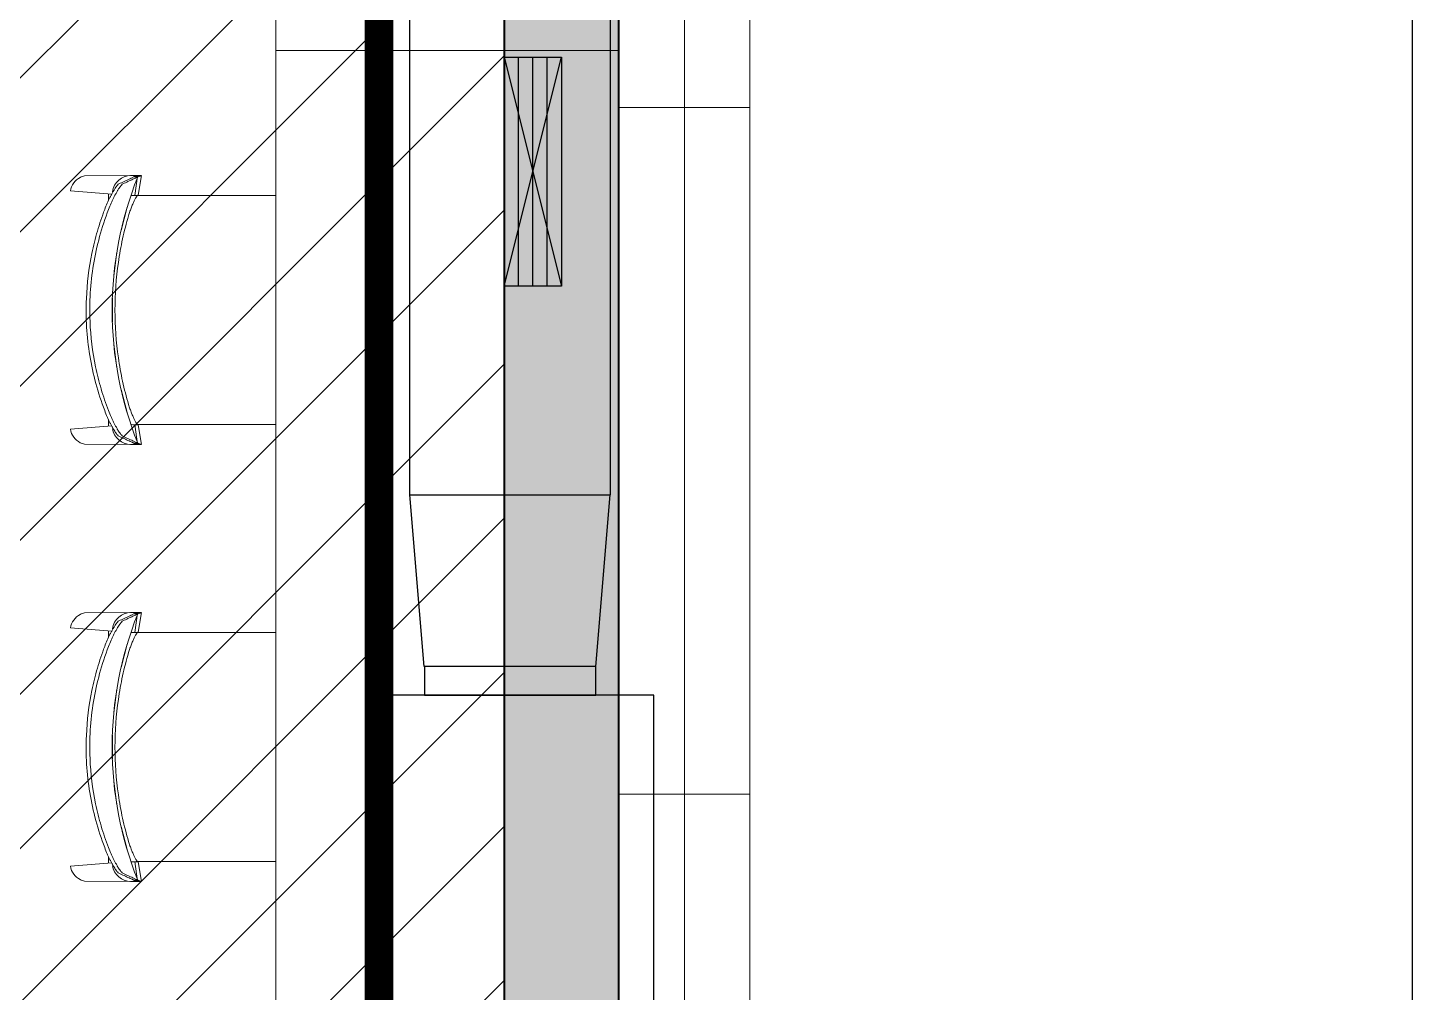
# Model space of a CAD drawing. Header units: millimetres. Extents: x -81374 to 485233, y -39075 to 157313.
# Drawn here: x 55750 to 58171, y 14445 to 16131 of the extents above; entities that cross this region are included whole.
import ezdxf
from ezdxf.enums import TextEntityAlignment as Align

# ---------------------------------------------------------------- set-up
doc = ezdxf.new("R2010")
doc.units = ezdxf.units.MM
doc.linetypes.add('CENTER', pattern=[2, 1.25, -0.25, 0.25, -0.25])
doc.linetypes.add('HIDDEN', pattern=[0.375, 0.25, -0.125])
doc.layers.add('ceiling', color=7, linetype='Continuous', lineweight=5, true_color=0x560d91)
for name, color, linetype in [('CEN', 252, 'CENTER'), ('Hatch 01_UC', 7, 'Continuous'), ('M-HVAC ELLIPTICAL DUCT', 6, 'Continuous'), ('M-HVAC-GRILLE', 30, 'Continuous')]:
    doc.layers.add(name, color=color, linetype=linetype)
for name, color, linetype, lineweight in [('G-IMPT', 8, 'Continuous', 5), ('HVAC EA DUCT', 1, 'Continuous', 30), ('ID-MODULAR', 44, 'Continuous', 9)]:
    doc.layers.add(name, color=color, linetype=linetype, lineweight=lineweight)
doc.styles.get("Standard").update_dxf_attribs({"font": 'arial.ttf'})

# ---------------------------------------------------------------- blocks, each defined once
blk = doc.blocks.new('ng')
at = {"layer": 'CEN', "color": 9, "linetype": 'HIDDEN', "lineweight": 0, "ltscale": 1500, "true_color": 0xc7c8ca}
blk.add_lwpolyline([(30047.1, 25472.8), (30047.1, 19521.3)], dxfattribs=at)
blk = doc.blocks.new('floor plan 1')
at = {"layer": 'DEFPOINTS', "color": 8, "linetype": 'Continuous'}
blk.add_line((0, -82350.1), (0, 0), dxfattribs=at)
at = {"layer": 'G-IMPT', "color": 55, "linetype": 'Continuous', "true_color": 0xb49f4b}
for p, q in [((1158, -60591.5), (1158, -51466.9)), ((1386.7, -60591.5), (1386.7, -51466.9))]:
    blk.add_line(p, q, dxfattribs=at)
at = {"layer": 'G-IMPT', "linetype": 'Continuous'}
for p, q in [((1272.3, -60591.5), (1272.3, -51466.9)), ((1158, -53866.9), (1386.7, -53866.9)), ((1158, -55066.9), (1386.7, -55066.9))]:
    blk.add_line(p, q, dxfattribs=at)
at = {"layer": 'G-IMPT', "color": 8, "ltscale": 500}
for p, q in [((1386.7, -55166.9), (1386.7, -52766.9)), ((1986.7, -52766.9), (1986.7, -55166.9)), ((2222.1, -53714.1), (2227.6, -53748.4)), ((2228.4, -53716.3), (2235, -53716.3)), ((2235, -53716.3), (2228.4, -53716.3)), ((2228.6, -53714.6), (2233.4, -53749.1)), ((2236, -53714), (2240.2, -53714)), ((2240.2, -53714), (2236, -53714)), ((2241.5, -53714), (2251.7, -53714.4)), ((2242.5, -53714.1), (2321.5, -53714.6)), ((2346.1, -53740.9), (2273.9, -53746.5)), ((1986.7, -53749.1), (2231.4, -53749.1)), ((2227.9, -53749.1), (2227.6, -53748.4)), ((2279.4, -53746.1), (2279.4, -53757.4)), ((2247.1, -53770.2), (2257.6, -53810)), ((2265, -53848), (2270.3, -53889.5)), ((2272.8, -53928.2), (2272.8, -53970)), ((2270.3, -54008.7), (2265, -54050.2)), ((2257.6, -54088.2), (2246.9, -54128.7)), ((1986.7, -54149.1), (2231.4, -54149.1)), ((2222.1, -54184.1), (2227.6, -54149.8)), ((2227.6, -54149.8), (2227.9, -54149.1)), ((2233.7, -54149.1), (2228.8, -54183.2)), ((2273.9, -54151.7), (2346.1, -54157.3)), ((2279.4, -54140.7), (2279.4, -54152.1)), ((2235, -54181.9), (2228.4, -54181.8)), ((2228.4, -54181.8), (2235, -54181.9)), ((2228.8, -54183.2), (2228.7, -54183.6)), ((2240.2, -54184.2), (2236, -54184.2)), ((2236, -54184.2), (2240.2, -54184.2)), ((2251.7, -54183.7), (2241.5, -54184.1)), ((2321.5, -54183.6), (2242.5, -54184.1)), ((2222.1, -54478), (2227.6, -54512.4)), ((2228.4, -54480.3), (2235, -54480.2)), ((2235, -54480.2), (2228.4, -54480.3)), ((2228.6, -54478.5), (2233.4, -54513)), ((2236, -54477.9), (2240.2, -54477.9)), ((2240.2, -54477.9), (2236, -54477.9)), ((2241.5, -54478), (2251.7, -54478.4)), ((2242.5, -54478), (2321.5, -54478.6)), ((1986.7, -54513), (2231.4, -54513)), ((2227.9, -54513), (2227.6, -54512.4)), ((2346.1, -54504.8), (2273.9, -54510.5)), ((2279.4, -54510), (2279.4, -54521.4)), ((2247.1, -54534.1), (2257.6, -54573.9)), ((2265, -54611.9), (2270.3, -54653.4)), ((2272.8, -54692.1), (2272.8, -54733.9)), ((2270.3, -54772.6), (2265, -54814.1)), ((2257.6, -54852.2), (2246.9, -54892.6)), ((1986.7, -54913), (2231.4, -54913)), ((2222.1, -54948), (2227.6, -54913.7)), ((2227.6, -54913.7), (2227.9, -54913)), ((2233.7, -54913), (2228.8, -54947.1)), ((2273.9, -54915.6), (2346.1, -54921.2)), ((2279.4, -54904.7), (2279.4, -54916)), ((2235, -54945.8), (2228.4, -54945.8)), ((2228.4, -54945.8), (2235, -54945.8)), ((2228.8, -54947.1), (2228.7, -54947.5)), ((2240.2, -54948.1), (2236, -54948.1)), ((2236, -54948.1), (2240.2, -54948.1)), ((2251.7, -54947.7), (2241.5, -54948.1)), ((2321.5, -54947.5), (2242.5, -54948)), ((1986.7, -55166.9), (1386.7, -55166.9)), ((1986.7, -55166.9), (1386.7, -55166.9)), ((1386.7, -55166.9), (1386.7, -55947.4)), ((1986.7, -55947.4), (1986.7, -55166.9))]:
    blk.add_line(p, q, dxfattribs=at)
for centre, radius, start, end in [((2240.2, -53746.6), 32.6, 7.5802, 90), ((2240.2, -53746.6), 32.6, 7.5802, 90), ((2314.6, -53745.8), 31.9, 63.372, 77.5779), ((2314.6, -53745.8), 31.9, 8.8286, 63.372), ((2240.2, -54151.6), 32.6, 270, 352.4198), ((2240.2, -54151.6), 32.6, 270, 352.4198), ((2314.6, -54152.4), 31.9, 296.628, 351.1714), ((2314.6, -54152.4), 31.9, 282.4221, 296.628), ((2240.2, -54510.5), 32.6, 7.5802, 90), ((2240.2, -54510.5), 32.6, 7.5802, 90), ((2314.6, -54509.7), 31.9, 63.372, 77.5779), ((2314.6, -54509.7), 31.9, 8.8286, 63.372), ((2240.2, -54915.5), 32.6, 270, 352.4198), ((2240.2, -54915.5), 32.6, 270, 352.4198), ((2314.6, -54916.4), 31.9, 296.628, 351.1714), ((2314.6, -54916.4), 31.9, 282.4221, 296.628)]:
    blk.add_arc(centre, radius, start, end, dxfattribs=at)
for centre in [(1664, -53949.1), (1664, -54713)]:
    blk.add_ellipse(centre, major_axis=(0, -618.5), ratio=0.984957, start_param=1.184993, end_param=1.9566, dxfattribs=at)
for points in [[(2229.9, -53714), (2227.6, -53714), (2224.1, -53714.1), (2221.7, -53714.1), (2222.2, -53714.1), (2222.9, -53714.1)], [(2222.9, -53714.1), (2223.1, -53714.1), (2223.7, -53714.3), (2224.5, -53714.6), (2224.9, -53714.9)], [(2224.9, -53714.9), (2225.4, -53715.1), (2226.5, -53715.6), (2227.7, -53716.1), (2228.4, -53716.3)], [(2229.5, -53714.1), (2228.7, -53714.1), (2228.2, -53714.1), (2230.3, -53714.1), (2233.8, -53714), (2236, -53714)], [(2228.4, -53716.3), (2231.1, -53717.7), (2236.7, -53720.4), (2245.4, -53724.4), (2251.4, -53727.1), (2254.5, -53728.5)], [(2229, -53714.5), (2228.5, -53714.6), (2228.5, -53714.7), (2229.9, -53714.9), (2231.1, -53714.9)], [(2231.6, -53714.9), (2231.1, -53714.6), (2230.3, -53714.3), (2229.7, -53714.1), (2229.5, -53714.1)], [(2231.1, -53714.9), (2231.5, -53715), (2232.6, -53715.1), (2234, -53715.6), (2234.8, -53716)], [(2235, -53716.3), (2234.3, -53716), (2233.7, -53715.8), (2233.1, -53715.6)], [(2228.9, -53749.1), (2228, -53749.1), (2227.4, -53749.1), (2228.9, -53749.1), (2230.2, -53749.1)], [(2230.2, -54149.1), (2228.9, -54149.1), (2227.4, -54149.1), (2228, -54149.1), (2228.9, -54149.1)], [(2254.5, -54169.7), (2251.4, -54171.1), (2245.4, -54173.8), (2236.7, -54177.8), (2231.1, -54180.5), (2228.4, -54181.8)], [(2222.9, -54184), (2222.2, -54184.1), (2221.7, -54184.1), (2224.1, -54184.1), (2227.6, -54184.2), (2229.9, -54184.2)], [(2224.9, -54183.3), (2224.5, -54183.6), (2223.7, -54183.9), (2223.1, -54184), (2222.9, -54184)], [(2228.4, -54181.8), (2227.7, -54182.1), (2226.5, -54182.6), (2225.4, -54183.1), (2224.9, -54183.3)], [(2236, -54184.2), (2233.8, -54184.2), (2230.3, -54184.1), (2228.2, -54184.1), (2228.7, -54184.1), (2229.5, -54184)], [(2231.1, -54183.2), (2230, -54183.3), (2228.5, -54183.5), (2228.6, -54183.6), (2229, -54183.7)], [(2229.5, -54184), (2229.7, -54184), (2230.3, -54183.9), (2231.1, -54183.6), (2231.6, -54183.3)], [(2234.8, -54182.2), (2234, -54182.6), (2232.6, -54183.1), (2231.5, -54183.2), (2231.1, -54183.2)], [(2233.1, -54182.6), (2233.7, -54182.4), (2234.3, -54182.2), (2235, -54181.9)], [(2235.8, -54181.6), (2235.4, -54181.9), (2235.1, -54182.1), (2234.8, -54182.2)], [(2229.9, -54477.9), (2227.6, -54478), (2224.1, -54478), (2221.7, -54478), (2222.2, -54478), (2222.9, -54478.1)], [(2222.9, -54478.1), (2223.1, -54478.1), (2223.7, -54478.2), (2224.5, -54478.6), (2224.9, -54478.8)], [(2224.9, -54478.8), (2225.4, -54479), (2226.5, -54479.5), (2227.7, -54480), (2228.4, -54480.3)], [(2229.5, -54478.1), (2228.7, -54478), (2228.2, -54478), (2230.3, -54478), (2233.8, -54478), (2236, -54477.9)], [(2228.4, -54480.3), (2231.1, -54481.6), (2236.7, -54484.3), (2245.4, -54488.3), (2251.4, -54491), (2254.5, -54492.4)], [(2229, -54478.4), (2228.5, -54478.5), (2228.5, -54478.6), (2229.9, -54478.8), (2231.1, -54478.9)], [(2231.6, -54478.8), (2231.1, -54478.6), (2230.3, -54478.2), (2229.7, -54478.1), (2229.5, -54478.1)], [(2231.1, -54478.9), (2231.5, -54478.9), (2232.6, -54479), (2234, -54479.5), (2234.8, -54479.9)], [(2235, -54480.2), (2234.3, -54480), (2233.7, -54479.7), (2233.1, -54479.5)], [(2228.9, -54513), (2228, -54513), (2227.4, -54513), (2228.9, -54513), (2230.2, -54513)], [(2230.2, -54913), (2228.9, -54913), (2227.4, -54913), (2228, -54913), (2228.9, -54913)], [(2222.9, -54948), (2222.2, -54948), (2221.7, -54948), (2224.1, -54948), (2227.6, -54948.1), (2229.9, -54948.1)], [(2224.9, -54947.2), (2224.5, -54947.5), (2223.7, -54947.8), (2223.1, -54948), (2222.9, -54948)], [(2228.4, -54945.8), (2227.7, -54946), (2226.5, -54946.5), (2225.4, -54947), (2224.9, -54947.2)], [(2254.5, -54933.7), (2251.4, -54935), (2245.4, -54937.7), (2236.7, -54941.7), (2231.1, -54944.4), (2228.4, -54945.8)], [(2236, -54948.1), (2233.8, -54948.1), (2230.3, -54948), (2228.2, -54948), (2228.7, -54948), (2229.5, -54948)], [(2231.1, -54947.2), (2230, -54947.2), (2228.5, -54947.4), (2228.6, -54947.5), (2229, -54947.6)], [(2229.5, -54948), (2229.7, -54948), (2230.3, -54947.8), (2231.1, -54947.5), (2231.6, -54947.2)], [(2234.8, -54946.2), (2234, -54946.5), (2232.6, -54947), (2231.5, -54947.1), (2231.1, -54947.2)], [(2233.1, -54946.5), (2233.7, -54946.3), (2234.3, -54946.1), (2235, -54945.8)], [(2235.8, -54945.5), (2235.4, -54945.8), (2235.1, -54946), (2234.8, -54946.2)]]:
    blk.add_open_spline(points, degree=3, dxfattribs=at)
for points, knots in [([(2236.8, -53717.5), (2236.7, -53717.4), (2236.6, -53717.2), (2236.2, -53716.9), (2235.6, -53716.4), (2235.1, -53716.1), (2234.8, -53716)], [-0.3333333, -0.3333333, -0.3333333, -0.3333333, -0.2916667, -0.25, -0.1666667, 0, 0, 0, 0]), ([(2261.4, -53728.5), (2258.3, -53727.1), (2252.2, -53724.4), (2244, -53720.6), (2238.9, -53718.2), (2236.7, -53717.1)], [0, 0, 0, 0, 0.3333333, 0.6666667, 0.9304775, 0.9304775, 0.9304775, 0.9304775]), ([(2254.5, -53728.5), (2255.1, -53728.7), (2256.4, -53729.9), (2258.7, -53732.9), (2260.7, -53735.7), (2262.5, -53738.6), (2264.1, -53741.1), (2265.2, -53743.1), (2266.4, -53745.2), (2268, -53748.1), (2270.1, -53752), (2272.6, -53757), (2275.8, -53764), (2278.1, -53769.6), (2279.5, -53773.3)], [0, 0, 0, 0, 0.166667, 0.25, 0.333333, 0.416667, 0.458333, 0.5, 0.541667, 0.583333, 0.666667, 0.75, 0.833333, 1, 1, 1, 1]), ([(2286.2, -53773.3), (2284.8, -53769.6), (2282.5, -53764), (2279.3, -53757), (2276.9, -53752), (2274.9, -53748.1), (2273.2, -53745.2), (2272.1, -53743.1), (2270.9, -53741.1), (2269.4, -53738.6), (2267.6, -53735.7), (2265.6, -53732.9), (2263.3, -53729.9), (2262, -53728.7), (2261.4, -53728.5)], [0, 0, 0, 0, 0.166667, 0.25, 0.333333, 0.416667, 0.458333, 0.5, 0.541667, 0.583333, 0.666667, 0.75, 0.833333, 1, 1, 1, 1]), ([(2239.1, -53748.7), (2235.7, -53748.7), (2230.1, -53748.6), (2227.9, -53748.5), (2227.6, -53748.5)], [-0.9633418, -0.9633418, -0.9633418, -0.9633418, -0.6666667, -0.3333333, -0.3333333, -0.3333333, -0.3333333]), ([(2244.4, -53784.1), (2243.6, -53781.5), (2242, -53776.3), (2239.7, -53770.2), (2237.9, -53765.7), (2236.5, -53762.5), (2235.2, -53759.6), (2233.9, -53756.9), (2232.7, -53754.6), (2231.3, -53752), (2229.8, -53749.7), (2229.1, -53749.1), (2228.9, -53749.1)], [0, 0, 0, 0, 0.142857, 0.285714, 0.357143, 0.428571, 0.5, 0.571429, 0.642857, 0.714286, 0.857143, 1, 1, 1, 1]), ([(2244.4, -54114.1), (2248.4, -54100.7), (2255.3, -54073.7), (2265.3, -54018.8), (2270.2, -53949.1), (2265.3, -53879.4), (2255.3, -53824.5), (2248.4, -53797.5), (2244.4, -53784.1)], [0, 0, 0, 0, 0.125, 0.25, 0.5, 0.75, 0.875, 1, 1, 1, 1]), ([(2279.5, -53773.3), (2284.3, -53785.8), (2292.9, -53811), (2305.8, -53862.7), (2312.8, -53919.1), (2312.2, -53979.1), (2306.6, -54028.8), (2295.9, -54077.6), (2285.5, -54109.3), (2279.5, -54124.8)], [0, 0, 0, 0, 0.111111, 0.222222, 0.444444, 0.583333, 0.722222, 0.861111, 1, 1, 1, 1]), ([(2286.2, -54124.8), (2291, -54112.4), (2299.4, -54087.1), (2312.2, -54035.4), (2321.2, -53962.5), (2316.5, -53885.7), (2302.4, -53820.6), (2292.2, -53788.9), (2286.2, -53773.3)], [0, 0, 0, 0, 0.111111, 0.222222, 0.444444, 0.722222, 0.861111, 1, 1, 1, 1]), ([(2228.9, -54149.1), (2229.1, -54149.1), (2229.8, -54148.5), (2231.3, -54146.2), (2232.7, -54143.6), (2233.9, -54141.3), (2235.2, -54138.6), (2236.5, -54135.7), (2237.9, -54132.5), (2239.7, -54128), (2242, -54121.9), (2243.6, -54116.7), (2244.4, -54114.1)], [0, 0, 0, 0, 0.142857, 0.285714, 0.357143, 0.428571, 0.5, 0.571429, 0.642857, 0.714286, 0.857143, 1, 1, 1, 1]), ([(2279.5, -54124.8), (2278.1, -54128.6), (2275.8, -54134.1), (2272.6, -54141.2), (2270.1, -54146.2), (2268, -54150.1), (2266.4, -54153), (2265.2, -54155.1), (2264.1, -54157.1), (2262.5, -54159.6), (2260.7, -54162.4), (2258.7, -54165.3), (2256.4, -54168.3), (2255.1, -54169.5), (2254.5, -54169.7)], [0, 0, 0, 0, 0.166667, 0.25, 0.333333, 0.416667, 0.458333, 0.5, 0.541667, 0.583333, 0.666667, 0.75, 0.833333, 1, 1, 1, 1]), ([(2261.4, -54169.7), (2262, -54169.5), (2263.3, -54168.3), (2265.6, -54165.3), (2267.6, -54162.5), (2269.4, -54159.6), (2270.9, -54157.1), (2272.1, -54155.1), (2273.2, -54153), (2274.9, -54150.1), (2276.9, -54146.2), (2279.3, -54141.2), (2282.5, -54134.2), (2284.8, -54128.6), (2286.2, -54124.8)], [0, 0, 0, 0, 0.166667, 0.25, 0.333333, 0.416667, 0.458333, 0.5, 0.541667, 0.583333, 0.666667, 0.75, 0.833333, 1, 1, 1, 1]), ([(2227.6, -54149.7), (2227.9, -54149.7), (2230.1, -54149.6), (2235.7, -54149.5), (2239.1, -54149.5)], [-0.6666667, -0.6666667, -0.6666667, -0.6666667, -0.3333333, -0.0366578, -0.0366578, -0.0366578, -0.0366578]), ([(2236.7, -54181.1), (2238.9, -54180), (2244, -54177.6), (2252.2, -54173.8), (2258.3, -54171.1), (2261.4, -54169.7)], [0.0693294, 0.0693294, 0.0693294, 0.0693294, 0.3333333, 0.6666667, 1, 1, 1, 1]), ([(2236.8, -54481.4), (2236.7, -54481.3), (2236.6, -54481.2), (2236.2, -54480.8), (2235.6, -54480.4), (2235.1, -54480), (2234.8, -54479.9)], [-0.3333333, -0.3333333, -0.3333333, -0.3333333, -0.2916667, -0.25, -0.1666667, 0, 0, 0, 0]), ([(2261.4, -54492.4), (2258.3, -54491), (2252.2, -54488.3), (2244, -54484.5), (2238.9, -54482.1), (2236.7, -54481)], [0, 0, 0, 0, 0.3333333, 0.6666667, 0.9304775, 0.9304775, 0.9304775, 0.9304775]), ([(2239.1, -54512.7), (2235.7, -54512.6), (2230.1, -54512.5), (2227.9, -54512.4), (2227.6, -54512.4)], [-0.9633418, -0.9633418, -0.9633418, -0.9633418, -0.6666667, -0.3333333, -0.3333333, -0.3333333, -0.3333333]), ([(2244.4, -54548), (2243.6, -54545.4), (2242, -54540.2), (2239.7, -54534.1), (2237.9, -54529.6), (2236.5, -54526.4), (2235.2, -54523.5), (2233.9, -54520.9), (2232.7, -54518.6), (2231.3, -54515.9), (2229.8, -54513.7), (2229.1, -54513), (2228.9, -54513)], [0, 0, 0, 0, 0.142857, 0.285714, 0.357143, 0.428571, 0.5, 0.571429, 0.642857, 0.714286, 0.857143, 1, 1, 1, 1]), ([(2254.5, -54492.4), (2255.1, -54492.7), (2256.4, -54493.8), (2258.7, -54496.8), (2260.7, -54499.7), (2262.5, -54502.5), (2264.1, -54505), (2265.2, -54507), (2266.4, -54509.1), (2268, -54512), (2270.1, -54516), (2272.6, -54521), (2275.8, -54528), (2278.1, -54533.5), (2279.5, -54537.3)], [0, 0, 0, 0, 0.166667, 0.25, 0.333333, 0.416667, 0.458333, 0.5, 0.541667, 0.583333, 0.666667, 0.75, 0.833333, 1, 1, 1, 1]), ([(2286.2, -54537.3), (2284.8, -54533.5), (2282.5, -54528), (2279.3, -54520.9), (2276.9, -54515.9), (2274.9, -54512), (2273.2, -54509.1), (2272.1, -54507), (2270.9, -54505), (2269.4, -54502.5), (2267.6, -54499.7), (2265.6, -54496.8), (2263.3, -54493.8), (2262, -54492.7), (2261.4, -54492.4)], [0, 0, 0, 0, 0.166667, 0.25, 0.333333, 0.416667, 0.458333, 0.5, 0.541667, 0.583333, 0.666667, 0.75, 0.833333, 1, 1, 1, 1]), ([(2279.5, -54537.3), (2284.3, -54549.7), (2292.9, -54574.9), (2305.8, -54626.7), (2312.8, -54683), (2312.2, -54743), (2306.6, -54792.7), (2295.9, -54841.6), (2285.5, -54873.2), (2279.5, -54888.8)], [0, 0, 0, 0, 0.111111, 0.222222, 0.444444, 0.583333, 0.722222, 0.861111, 1, 1, 1, 1]), ([(2286.2, -54888.8), (2291, -54876.3), (2299.4, -54851.1), (2312.2, -54799.3), (2321.2, -54726.4), (2316.5, -54649.7), (2302.4, -54584.5), (2292.2, -54552.9), (2286.2, -54537.3)], [0, 0, 0, 0, 0.111111, 0.222222, 0.444444, 0.722222, 0.861111, 1, 1, 1, 1]), ([(2244.4, -54878), (2248.4, -54864.6), (2255.3, -54837.6), (2265.3, -54782.7), (2270.2, -54713), (2265.3, -54643.3), (2255.3, -54588.4), (2248.4, -54561.4), (2244.4, -54548)], [0, 0, 0, 0, 0.125, 0.25, 0.5, 0.75, 0.875, 1, 1, 1, 1]), ([(2228.9, -54913), (2229.1, -54913), (2229.8, -54912.4), (2231.3, -54910.1), (2232.7, -54907.5), (2233.9, -54905.2), (2235.2, -54902.5), (2236.5, -54899.6), (2237.9, -54896.5), (2239.7, -54891.9), (2242, -54885.8), (2243.6, -54880.6), (2244.4, -54878)], [0, 0, 0, 0, 0.142857, 0.285714, 0.357143, 0.428571, 0.5, 0.571429, 0.642857, 0.714286, 0.857143, 1, 1, 1, 1]), ([(2279.5, -54888.8), (2278.1, -54892.5), (2275.8, -54898.1), (2272.6, -54905.1), (2270.1, -54910.1), (2268, -54914), (2266.4, -54916.9), (2265.2, -54919), (2264.1, -54921), (2262.5, -54923.5), (2260.7, -54926.4), (2258.7, -54929.2), (2256.4, -54932.2), (2255.1, -54933.4), (2254.5, -54933.7)], [0, 0, 0, 0, 0.166667, 0.25, 0.333333, 0.416667, 0.458333, 0.5, 0.541667, 0.583333, 0.666667, 0.75, 0.833333, 1, 1, 1, 1]), ([(2261.4, -54933.7), (2262, -54933.4), (2263.3, -54932.2), (2265.6, -54929.2), (2267.6, -54926.4), (2269.4, -54923.5), (2270.9, -54921), (2272.1, -54919), (2273.2, -54916.9), (2274.9, -54914), (2276.9, -54910.1), (2279.3, -54905.1), (2282.5, -54898.1), (2284.8, -54892.5), (2286.2, -54888.8)], [0, 0, 0, 0, 0.166667, 0.25, 0.333333, 0.416667, 0.458333, 0.5, 0.541667, 0.583333, 0.666667, 0.75, 0.833333, 1, 1, 1, 1]), ([(2227.6, -54913.7), (2227.9, -54913.6), (2230.1, -54913.5), (2235.7, -54913.4), (2239.1, -54913.4)], [-0.6666667, -0.6666667, -0.6666667, -0.6666667, -0.3333333, -0.0366578, -0.0366578, -0.0366578, -0.0366578]), ([(2236.7, -54945), (2238.9, -54943.9), (2244, -54941.5), (2252.2, -54937.7), (2258.3, -54935), (2261.4, -54933.7)], [0.0693294, 0.0693294, 0.0693294, 0.0693294, 0.3333333, 0.6666667, 1, 1, 1, 1])]:
    blk.add_open_spline(points, degree=3, knots=knots, dxfattribs=at)
at = {"layer": 'CEN', "linetype": 'Continuous'}
blk.add_blockref('ng', (-28240.4, -78519.6), dxfattribs=at)
at = {"layer": 'G-IMPT', "color": 8, "ltscale": 500}
for rotation, p in [(359.9992, (39680.6, -4989.6, 0)), (359.9992, (35886.7, -10139.3, 0)), (270.0008, (28873.3, -20643.5, 0)), (359.9992, (11975.3, -26935.4, 0)), (359.9992, (15267.6, -26935.4, 0)), (359.9992, (26686.3, -26987.7, 0)), (270.0008, (15861.1, -28615, 0)), (89.9992, (23697.8, -33300.6, 0)), (89.9992, (23597.9, -35337.7, 0)), (89.9992, (23597.9, -37388.3, 0)), (359.9992, (13750.4, -37781.5, 0)), (89.9992, (23697.8, -40746.8, 0)), (89.9992, (23597.8, -44302.5, 0)), (89.9992, (23597.8, -46399.1, 0)), (89.9992, (23697.8, -48339.8, 0)), (89.9992, (23697.8, -54280, 0)), (359.9992, (27418.1, -55702.4, 0)), (89.9992, (9671.9, -65856.5, 0)), (359.9992, (4684.1, -67403.4, 0)), (359.9992, (8737.2, -67403.4, 0))]:
    blk.add_attdef('PARTITIONTYPE', text='', height=200, rotation=rotation, dxfattribs=at).set_placement(p, align=Align.MIDDLE_CENTER)
blk = doc.blocks.new('FAN PANTRY ROOM')
at = {"layer": 'M-HVAC ELLIPTICAL DUCT', "color": 6, "linetype": 'Continuous', "elevation": 0}
for points in [[(375375.9, 114297.7), (375675.9, 114297.7), (375675.9, 114347.7), (375375.9, 114347.7)], [(375776.9, 113599.7), (375776.9, 114297.7), (375274.9, 114297.7), (375274.9, 113599.7)], [(375375.9, 113599.7), (375675.9, 113599.7), (375675.9, 113549.7), (375375.9, 113549.7)]]:
    blk.add_lwpolyline(points, close=True, dxfattribs=at)

msp = doc.modelspace()

# ---------------------------------------------------------------- hatches: boundary and pattern name
at = {"layer": 'Hatch 01_UC', "linetype": 'Continuous', "lineweight": 0, "transparency": 33554597}
h = msp.add_hatch(dxfattribs=at)
h.set_pattern_fill('ANSI31', color=8, scale=60, angle=180)
h.set_pattern_definition([(225, (86411.17, 39444.27), (134.70384, -134.70384), [])])
h.paths.add_polyline_path([(56014.8, 24856.1), (49282.8, 24856.1), (49282.8, 18559.3), (49282.8, 11934), (56251.6, 11934), (56251.6, 12466.5), (56584.1, 12466.5), (56584.1, 21441.1), (56022.8, 21441.1), (56022.8, 22506.1), (56582.5, 22506.1), (56582.5, 24856.1)])
edge = h.paths.add_edge_path(flags=16)
edge.add_ellipse((51082.8, 23076.1), major_axis=(825, 0), ratio=1, start_angle=90, end_angle=180)
edge.add_line((50257.8, 23076.1), (50257.8, 13716.5))
edge.add_ellipse((51082.8, 13716.5), major_axis=(825, 0), ratio=1, start_angle=180, end_angle=270)
edge.add_line((51082.8, 12891.5), (54782.5, 12891.5))
edge.add_ellipse((54782.5, 13716.5), major_axis=(825, 0), ratio=1, start_angle=270, end_angle=360)
edge.add_line((55607.5, 13716.5), (55607.5, 23076.1))
edge.add_ellipse((54782.5, 23076.1), major_axis=(825, 0), ratio=1, start_angle=0, end_angle=90)
edge.add_line((54782.5, 23901.1), (51082.8, 23901.1))
h = msp.add_hatch(dxfattribs=at)
h.set_pattern_fill('GOST_WOOD', color=8, scale=15, angle=270)
h.set_pattern_definition([(360, (86409.58, 39444.27), (-4e-14, -90), [150, -30]), (360, (86379.58, 39414.27), (-4e-14, -90), [90, -22.5, 45, -22.5]), (360, (86334.58, 39384.27), (-4e-14, -90), [150, -30])])
h.paths.add_polyline_path([(56582.5, 21441.1), (56782.5, 21441.1), (56782.5, 12466.5), (56582.5, 12466.5)])

# ---------------------------------------------------------------- linework, layer by layer
at = {"layer": 'ceiling', "color": 8, "linetype": 'Continuous'}
msp.add_lwpolyline([(56014.8, 24856.1), (49282.8, 24856.1), (49282.8, 18559.3), (49282.8, 18559.3), (49282.8, 11934), (56251.6, 11934), (56251.6, 12466.5), (56584.1, 12466.5), (56584.1, 21441.1), (56022.8, 21441.1), (56022.8, 22506.1), (56582.5, 22506.1), (56582.5, 24856.1), (56014.8, 24856.1)], dxfattribs=at)
at = {"layer": 'CEN', "color": 11, "linetype": 'HIDDEN', "lineweight": 0, "ltscale": 1500, "const_width": 50}
msp.add_lwpolyline([(56364.1, 13971.5), (56364.1, 19923)], dxfattribs=at)
at = {"layer": 'HVAC EA DUCT'}
for p, q in [((56418.4, 15314.6, 0), (56418.4, 17251.1, 0)), ((56768.4, 17251.1, 0), (56768.4, 15314.6, 0)), ((56443.4, 15014.6, 0), (56418.4, 15314.6, 0)), ((56418.4, 15314.6, 0), (56768.4, 15314.6, 0)), ((56743.4, 15014.6, 0), (56768.4, 15314.6, 0))]:
    msp.add_line(p, q, dxfattribs=at)
at = {"layer": 'ID-MODULAR', "color": 45, "linetype": 'Continuous'}
msp.add_lwpolyline([(56582.5, 21441.1), (56782.5, 21441.1), (56782.5, 12466.5), (56582.5, 12466.5)], close=True, dxfattribs=at)
at = {"layer": 'M-HVAC ELLIPTICAL DUCT', "linetype": 'Continuous'}
for p, q in [((56583.3, 16079.4), (56683.3, 15679.4)), ((56583.3, 15679.4), (56683.3, 16079.4))]:
    msp.add_line(p, q, dxfattribs=at)
msp.add_lwpolyline([(56683.3, 16079.4), (56683.3, 15679.4), (56583.3, 15679.4), (56583.3, 16079.4)], close=True, dxfattribs=at)
at = {"layer": 'M-HVAC-GRILLE', "color": 183}
for p, q in [((56608.3, 15679.4), (56608.3, 16079.4)), ((56633.3, 15679.4), (56633.3, 16079.4)), ((56658.3, 15679.4), (56658.3, 16079.4))]:
    msp.add_line(p, q, dxfattribs=at)
at = {"layer": 'M-HVAC-GRILLE'}
msp.add_lwpolyline([(56683.3, 16079.4), (56683.3, 15679.4), (56583.3, 15679.4), (56583.3, 16079.4)], close=True, dxfattribs=at)

# ---------------------------------------------------------------- block references
at = {"linetype": 'Continuous', "rotation": 180}
msp.add_blockref('floor plan 1', (58170.8, -39075.4), dxfattribs=at)
at = {"layer": 'M-HVAC ELLIPTICAL DUCT', "color": 6, "linetype": 'Continuous', "rotation": 360}
msp.add_blockref('FAN PANTRY ROOM', (-318932.4, -99333.1), dxfattribs=at)

doc.saveas('drawing.dxf')
